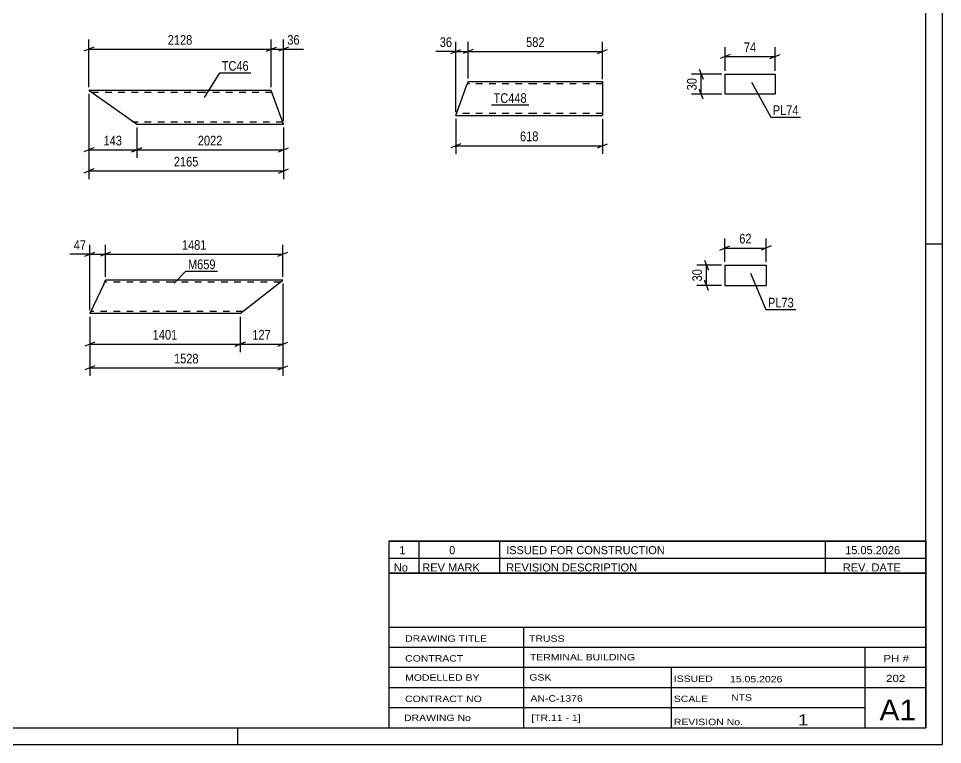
# Model space of a CAD drawing. Header units: millimetres. Extents: x 0 to 594, y 0 to 420.
# Drawn here: x 318.7 to 594, y 0 to 216.3 of the extents above; entities that cross this region are included whole.
import ezdxf

# ---------------------------------------------------------------- set-up
doc = ezdxf.new("R2010")
doc.units = ezdxf.units.MM
doc.linetypes.add('DXK_LINE_DOT2', pattern=[3.9198, 1.9599, -1.9599])
doc.styles.add('Arial Narrow', font='ARIALN.TTF', dxfattribs={"height": 0.2})

# ---------------------------------------------------------------- blocks, each defined once
blk = doc.blocks.new('Unknown-389636517-86831 - 80800')
at = {"color": 7, "linetype": 'Continuous'}
for p, q in [((429, 60.55), (589, 60.55)), ((589, 60.55), (429, 60.55)), ((429, 60.55), (429, 55.55)), ((438, 60.55), (438, 55.55)), ((462, 60.55), (462, 55.55)), ((559, 60.55), (559, 55.55)), ((589, 60.55), (589, 55.55)), ((429, 55.55), (589, 55.55)), ((429, 55.55), (429, 51.05)), ((429, 55.55), (589, 55.55)), ((438, 55.55), (438, 51.05)), ((462, 55.55), (462, 51.05)), ((559, 55.55), (559, 51.05)), ((589, 55.55), (589, 51.05)), ((589, 51.05), (429, 51.05))]:
    blk.add_line(p, q, dxfattribs=at)
at = {"color": 7, "linetype": 'Continuous', "style": 'Arial Narrow'}
for s, height, width, p in [('1', 2.39, 1.196471, (432.16, 56.7)), ('0', 2.39, 1.196471, (447, 56.7)), ('ISSUED FOR CONSTRUCTION', 2.3861, 1.196471, (464, 56.7)), ('15.05.2026', 2.386, 1.196471, (565, 56.7)), ('No', 2.386, 1.2, (430.54, 51.55)), ('REV MARK', 2.386, 1.2, (439, 51.55)), ('REVISION DESCRIPTION', 2.3861, 1.2, (464, 51.55)), ('REV. DATE', 2.386, 1.2, (564.28, 51.55))]:
    blk.add_text(s, height=height, dxfattribs=dict(at, width=width)).set_placement(p)
blk = doc.blocks.new('Unknown-389636517-16427 - 80800')
at = {"color": 5, "linetype": 'Continuous'}
for p, q in [((594, 0), (594, 420)), ((589, 5), (589, 415)), ((594, 149), (589, 149)), ((5, 5), (589, 5)), ((384, 0), (384, 5)), ((0, 0), (594, 0))]:
    blk.add_line(p, q, dxfattribs=at)
blk = doc.blocks.new('Unknown-389636517-86830 - 80800')
at = {"color": 7, "linetype": 'Continuous'}
for p, q in [((429, 51.05), (429, 5)), ((429, 51.05), (589, 51.05)), ((589, 51), (589, 5)), ((429, 35), (589, 35)), ((469.14, 35), (469.14, 5)), ((429, 29), (589, 29)), ((571, 5.05), (571, 29.05)), ((429, 23), (589, 23)), ((513.14, 23), (513.14, 5)), ((429, 17), (589, 17)), ((429, 11), (571, 11)), ((429, 5), (589, 5))]:
    blk.add_line(p, q, dxfattribs=at)
at = {"color": 7, "style": 'Arial Narrow'}
for s, height, width, p in [('DRAWING TITLE', 1.9089, 1.425378, (433.88, 30.61)), ('TRUSS', 1.909, 1.425378, (470.81, 30.59)), ('CONTRACT', 1.909, 1.425378, (433.88, 24.71)), ('TERMINAL BUILDING', 1.9089, 1.425378, (471.06, 25.07)), ('MODELLED BY', 1.9089, 1.425378, (433.88, 18.98)), ('GSK', 1.909, 1.425378, (470.88, 19.04)), ('ISSUED', 1.909, 1.425378, (513.94, 18.64)), ('15.05.2026', 1.909, 1.425378, (530.69, 18.52)), ('CONTRACT NO', 1.9089, 1.425378, (433.88, 12.66)), ('AN-C-1376', 1.909, 1.425378, (471.23, 12.78)), ('SCALE', 1.909, 1.425378, (513.94, 12.65)), ('A1', 6.204, 1.25, (575.24, 7.2)), ('DRAWING No', 1.909, 1.425378, (433.56, 7)), ('[TR.11 - 1]', 1.9089, 1.425378, (471.46, 6.99)), ('1', 3.34, 1.5, (550.91, 5.68)), ('REVISION No.', 1.9089, 1.425378, (513.94, 5.77))]:
    blk.add_text(s, height=height, dxfattribs=dict(at, width=width)).set_placement(p)
at = {"color": 7, "linetype": 'Continuous', "style": 'Arial Narrow'}
for s, height, width, p in [('PH #', 2.1, 1.42538, (576.4, 24.55)), ('202', 2.1, 1.42538, (577.19, 18.65)), ('NTS', 1.909, 1.425378, (531, 13.05))]:
    blk.add_text(s, height=height, dxfattribs=dict(at, width=width)).set_placement(p)
blk = doc.blocks.new('Part-389636517-41105 - 41104')
at = {"color": 2, "linetype": 'Continuous'}
for p, q in [((344.08, 137.15), (344.64, 138.35)), ((364.64, 138.35), (344.64, 138.35)), ((397.46, 138.35), (364.74, 138.35)), ((384.74, 128.35), (397.46, 138.35)), ((344.08, 137.15), (339.93, 128.35)), ((364.64, 128.35), (339.93, 128.35)), ((384.74, 128.35), (364.74, 128.35))]:
    blk.add_line(p, q, dxfattribs=at)
at = {"color": 7, "linetype": 'DXK_LINE_DOT2'}
for p, q in [((364.64, 137.75), (344.36, 137.75)), ((344.64, 138.35), (344.48, 138)), ((396.69, 137.75), (364.74, 137.75)), ((364.64, 128.95), (340.21, 128.95)), ((385.51, 128.95), (364.74, 128.95))]:
    blk.add_line(p, q, dxfattribs=at)
blk = doc.blocks.new('Part-389636517-40821 - 40820')
at = {"color": 2, "linetype": 'Continuous'}
for p, q in [((448.99, 187.39), (452.19, 196.19)), ((452.19, 196.19), (452.63, 197.39)), ((472.63, 197.39), (452.63, 197.39)), ((492.73, 197.39), (472.73, 197.39)), ((492.73, 197.39), (492.73, 197.3)), ((492.73, 197.3), (492.73, 187.39)), ((448.99, 187.39), (472.63, 187.39)), ((472.73, 187.39), (492.73, 187.39))]:
    blk.add_line(p, q, dxfattribs=at)
at = {"color": 7, "linetype": 'DXK_LINE_DOT2'}
for p, q in [((472.63, 196.79), (452.41, 196.79)), ((452.59, 197.3), (452.5, 197.04)), ((452.63, 197.39), (452.59, 197.3)), ((492.73, 196.79), (472.73, 196.79)), ((492.73, 197.04), (492.73, 197.39)), ((448.99, 187.39), (449.02, 187.48)), ((472.63, 187.99), (449.21, 187.99)), ((492.73, 187.99), (472.73, 187.99))]:
    blk.add_line(p, q, dxfattribs=at)
blk = doc.blocks.new('Part-389636517-41187 - 41186')
at = {"color": 2, "linetype": 'Continuous'}
for p, q in [((352.2, 186.01), (339.63, 194.81)), ((373.91, 194.81), (339.63, 194.81)), ((394.01, 194.81), (374.01, 194.81)), ((397.65, 184.81), (394.01, 194.81)), ((352.2, 186.01), (353.91, 184.81)), ((353.91, 184.81), (373.91, 184.81)), ((374.01, 184.81), (397.65, 184.81))]:
    blk.add_line(p, q, dxfattribs=at)
at = {"color": 7, "linetype": 'DXK_LINE_DOT2'}
for p, q in [((373.91, 194.21), (340.49, 194.21)), ((394.23, 194.21), (374.01, 194.21)), ((353.78, 184.9), (352.2, 186.01)), ((373.91, 185.41), (353.05, 185.41)), ((397.43, 185.41), (374.01, 185.41))]:
    blk.add_line(p, q, dxfattribs=at)
blk = doc.blocks.new('Part-389636517-20505 - 20504')
at = {"color": 2, "linetype": 'Continuous'}
for p, q in [((529.21, 193.69), (529.21, 199.69)), ((529.21, 199.69), (544.09, 199.69)), ((544.09, 199.69), (544.09, 193.69)), ((544.09, 193.69), (529.21, 193.69))]:
    blk.add_line(p, q, dxfattribs=at)
blk = doc.blocks.new('Part-389636517-20512 - 20511')
at = {"color": 2, "linetype": 'Continuous'}
for p, q in [((529.11, 142.77), (529.11, 136.77)), ((529.11, 142.77), (541.42, 142.77)), ((541.42, 142.77), (541.42, 136.77)), ((529.11, 136.77), (541.42, 136.77))]:
    blk.add_line(p, q, dxfattribs=at)
blk = doc.blocks.new('StraightDimension-389636517-41115 - 41104')
at = {"color": 7, "linetype": 'Continuous'}
for p, q in [((339.93, 129.35), (339.93, 148.87)), ((344.64, 139.35), (344.64, 148.87)), ((338.43, 145.42), (341.43, 146.62)), ((339.93, 146.02), (344.64, 146.02)), ((346.14, 146.62), (343.14, 145.42))]:
    blk.add_line(p, q, dxfattribs=at)
at = {"color": 0}
blk.add_wipeout([(339.41, 146.77), (339.41, 150.97), (334.55, 150.97), (334.55, 146.77)], dxfattribs=at)
at = {"color": 7, "linetype": 'Continuous'}
blk.add_line((339.93, 146.02), (334.02, 146.02), dxfattribs=at)
blk.add_line((339.93, 146.02), (334.02, 146.02), dxfattribs=at)
at = {"color": 3, "style": 'Arial Narrow'}
blk.add_text('47', height=2.863, dxfattribs=at).set_placement((335.15, 147.37))
blk = doc.blocks.new('StraightDimension-389636517-48016 - 41104')
at = {"color": 7, "linetype": 'Continuous'}
for p, q in [((397.46, 137.35), (397.46, 109.78)), ((339.93, 127.35), (339.93, 109.78)), ((341.43, 112.78), (338.43, 111.58)), ((339.93, 112.18), (397.46, 112.18)), ((395.96, 111.58), (398.96, 112.78))]:
    blk.add_line(p, q, dxfattribs=at)
at = {"color": 0}
blk.add_wipeout([(372.95, 112.93), (372.95, 117.13), (364.44, 117.13), (364.44, 112.93)], dxfattribs=at)
at = {"color": 3, "style": 'Arial Narrow'}
blk.add_text('1528', height=2.863, dxfattribs=at).set_placement((365.04, 113.53))
blk = doc.blocks.new('StraightDimension-389636517-41114 - 41104')
at = {"color": 7, "linetype": 'Continuous'}
for p, q in [((344.64, 139.35), (344.64, 148.87)), ((397.46, 139.35), (397.46, 148.87)), ((346.14, 146.62), (343.14, 145.42)), ((344.64, 146.02), (397.46, 146.02)), ((395.96, 145.42), (398.96, 146.62))]:
    blk.add_line(p, q, dxfattribs=at)
at = {"color": 0}
blk.add_wipeout([(375.31, 146.77), (375.31, 150.97), (366.79, 150.97), (366.79, 146.77)], dxfattribs=at)
at = {"color": 3, "style": 'Arial Narrow'}
blk.add_text('1481', height=2.863, dxfattribs=at).set_placement((367.39, 147.37))
blk = doc.blocks.new('StraightDimension-389636517-48027 - 41104')
at = {"color": 7, "linetype": 'Continuous'}
for p, q in [((397.46, 137.35), (397.46, 116.88)), ((384.74, 127.35), (384.74, 116.88)), ((386.24, 119.88), (383.24, 118.68)), ((384.74, 119.28), (397.46, 119.28)), ((395.96, 118.68), (398.96, 119.88))]:
    blk.add_line(p, q, dxfattribs=at)
at = {"color": 0}
blk.add_wipeout([(394.44, 120.03), (394.44, 124.23), (387.76, 124.23), (387.76, 120.03)], dxfattribs=at)
at = {"color": 3, "style": 'Arial Narrow'}
blk.add_text('127', height=2.863, dxfattribs=at).set_placement((388.36, 120.63))
blk = doc.blocks.new('StraightDimension-389636517-48028 - 41104')
at = {"color": 7, "linetype": 'Continuous'}
for p, q in [((339.93, 127.35), (339.93, 116.88)), ((384.74, 127.35), (384.74, 116.88)), ((341.43, 119.88), (338.43, 118.68)), ((339.93, 119.28), (384.74, 119.28)), ((383.24, 118.68), (386.24, 119.88))]:
    blk.add_line(p, q, dxfattribs=at)
at = {"color": 0}
blk.add_wipeout([(366.59, 120.03), (366.59, 124.23), (358.08, 124.23), (358.08, 120.03)], dxfattribs=at)
at = {"color": 3, "style": 'Arial Narrow'}
blk.add_text('1401', height=2.863, dxfattribs=at).set_placement((358.68, 120.63))
blk = doc.blocks.new('StraightDimension-389636517-56417 - 40820')
at = {"color": 7, "linetype": 'Continuous'}
for p, q in [((448.99, 186.39), (448.99, 175.97)), ((492.73, 186.39), (492.73, 175.97)), ((450.49, 178.97), (447.49, 177.77)), ((491.23, 177.77), (494.23, 178.97)), ((448.99, 178.37), (492.73, 178.37))]:
    blk.add_line(p, q, dxfattribs=at)
at = {"color": 0}
blk.add_wipeout([(474.2, 179.12), (474.2, 183.32), (467.52, 183.32), (467.52, 179.12)], dxfattribs=at)
at = {"color": 3, "style": 'Arial Narrow'}
blk.add_text('618', height=2.863, dxfattribs=at).set_placement((468.12, 179.72))
blk = doc.blocks.new('StraightDimension-389636517-56327 - 40820')
at = {"color": 7, "linetype": 'Continuous'}
for p, q in [((448.99, 188.39), (448.99, 209.29)), ((452.63, 198.39), (452.63, 209.29)), ((447.49, 205.84), (450.49, 207.04)), ((454.13, 207.04), (451.13, 205.84)), ((448.99, 206.44), (452.63, 206.44))]:
    blk.add_line(p, q, dxfattribs=at)
at = {"color": 0}
blk.add_wipeout([(448.46, 207.19), (448.46, 211.39), (443.61, 211.39), (443.61, 207.19)], dxfattribs=at)
at = {"color": 7, "linetype": 'Continuous'}
blk.add_line((448.99, 206.44), (443.08, 206.44), dxfattribs=at)
blk.add_line((448.99, 206.44), (443.08, 206.44), dxfattribs=at)
at = {"color": 3, "style": 'Arial Narrow'}
blk.add_text('36', height=2.863, dxfattribs=at).set_placement((444.21, 207.79))
blk = doc.blocks.new('StraightDimension-389636517-56326 - 40820')
at = {"color": 7, "linetype": 'Continuous'}
for p, q in [((452.63, 198.39), (452.63, 209.29)), ((492.73, 198.22), (492.73, 209.29)), ((454.13, 207.04), (451.13, 205.84)), ((491.23, 205.84), (494.23, 207.04)), ((452.63, 206.44), (492.73, 206.44))]:
    blk.add_line(p, q, dxfattribs=at)
at = {"color": 0}
blk.add_wipeout([(476.02, 207.19), (476.02, 211.39), (469.34, 211.39), (469.34, 207.19)], dxfattribs=at)
at = {"color": 3, "style": 'Arial Narrow'}
blk.add_text('582', height=2.863, dxfattribs=at).set_placement((469.94, 207.79))
blk = doc.blocks.new('StraightDimension-389636517-41220 - 41186')
at = {"color": 7, "linetype": 'Continuous'}
for p, q in [((339.63, 193.81), (339.63, 168.44)), ((397.65, 183.81), (397.65, 168.44)), ((341.13, 171.44), (338.13, 170.24)), ((339.63, 170.84), (397.65, 170.84)), ((396.15, 170.24), (399.15, 171.44))]:
    blk.add_line(p, q, dxfattribs=at)
at = {"color": 0}
blk.add_wipeout([(372.9, 171.59), (372.9, 175.79), (364.38, 175.79), (364.38, 171.59)], dxfattribs=at)
at = {"color": 3, "style": 'Arial Narrow'}
blk.add_text('2165', height=2.863, dxfattribs=at).set_placement((364.98, 172.19))
blk = doc.blocks.new('StraightDimension-389636517-41237 - 41186')
at = {"color": 7, "linetype": 'Continuous'}
for p, q in [((394.01, 195.81), (394.01, 209.97)), ((397.65, 185.81), (397.65, 209.97)), ((392.51, 206.52), (395.51, 207.72)), ((394.01, 207.12), (397.65, 207.12)), ((399.15, 207.72), (396.15, 206.52))]:
    blk.add_line(p, q, dxfattribs=at)
at = {"color": 0}
blk.add_wipeout([(403.03, 207.87), (403.03, 212.07), (398.18, 212.07), (398.18, 207.87)], dxfattribs=at)
at = {"color": 7, "linetype": 'Continuous'}
blk.add_line((397.65, 207.12), (403.56, 207.12), dxfattribs=at)
blk.add_line((397.65, 207.12), (403.56, 207.12), dxfattribs=at)
at = {"color": 3, "style": 'Arial Narrow'}
blk.add_text('36', height=2.863, dxfattribs=at).set_placement((398.78, 208.47))
blk = doc.blocks.new('StraightDimension-389636517-46514 - 41186')
at = {"color": 7, "linetype": 'Continuous'}
for p, q in [((353.91, 183.81), (353.91, 174.71)), ((397.65, 183.81), (397.65, 174.71)), ((355.41, 177.71), (352.41, 176.51)), ((353.91, 177.11), (397.65, 177.11)), ((396.15, 176.51), (399.15, 177.71))]:
    blk.add_line(p, q, dxfattribs=at)
at = {"color": 0}
blk.add_wipeout([(380.04, 177.86), (380.04, 182.06), (371.52, 182.06), (371.52, 177.86)], dxfattribs=at)
at = {"color": 3, "style": 'Arial Narrow'}
blk.add_text('2022', height=2.863, dxfattribs=at).set_placement((372.12, 178.46))
blk = doc.blocks.new('StraightDimension-389636517-41238 - 41186')
at = {"color": 7, "linetype": 'Continuous'}
for p, q in [((339.63, 195.81), (339.63, 209.97)), ((394.01, 195.81), (394.01, 209.97)), ((341.13, 207.72), (338.13, 206.52)), ((339.63, 207.12), (394.01, 207.12)), ((392.51, 206.52), (395.51, 207.72))]:
    blk.add_line(p, q, dxfattribs=at)
at = {"color": 0}
blk.add_wipeout([(371.08, 207.87), (371.08, 212.07), (362.56, 212.07), (362.56, 207.87)], dxfattribs=at)
at = {"color": 3, "style": 'Arial Narrow'}
blk.add_text('2128', height=2.863, dxfattribs=at).set_placement((363.16, 208.47))
blk = doc.blocks.new('StraightDimension-389636517-46515 - 41186')
at = {"color": 7, "linetype": 'Continuous'}
for p, q in [((339.63, 193.81), (339.63, 174.71)), ((353.91, 183.81), (353.91, 174.71)), ((341.13, 177.71), (338.13, 176.51)), ((339.63, 177.11), (353.91, 177.11)), ((352.41, 176.51), (355.41, 177.71))]:
    blk.add_line(p, q, dxfattribs=at)
at = {"color": 0}
blk.add_wipeout([(350.11, 177.86), (350.11, 182.06), (343.43, 182.06), (343.43, 177.86)], dxfattribs=at)
at = {"color": 3, "style": 'Arial Narrow'}
blk.add_text('143', height=2.863, dxfattribs=at).set_placement((344.03, 178.46))
blk = doc.blocks.new('StraightDimension-389636517-21216 - 20504')
at = {"color": 7, "linetype": 'Continuous'}
for p, q in [((521.48, 201.19), (522.68, 198.19)), ((528.21, 199.69), (519.23, 199.69)), ((522.08, 193.69), (522.08, 199.69)), ((528.21, 193.69), (519.23, 193.69)), ((522.68, 192.19), (521.48, 195.19))]:
    blk.add_line(p, q, dxfattribs=at)
at = {"color": 0}
blk.add_wipeout([(521.33, 199.11), (517.13, 199.11), (517.13, 194.26), (521.33, 194.26)], dxfattribs=at)
at = {"color": 3, "style": 'Arial Narrow'}
blk.add_text('30', height=2.863, rotation=90.0002, dxfattribs=at).set_placement((520.73, 194.86))
blk = doc.blocks.new('StraightDimension-389636517-21220 - 20504')
at = {"color": 7, "linetype": 'Continuous'}
for p, q in [((529.21, 200.69), (529.21, 207.76)), ((544.09, 200.69), (544.09, 207.76)), ((530.71, 205.51), (527.71, 204.31)), ((529.21, 204.91), (544.09, 204.91)), ((542.59, 204.31), (545.59, 205.51))]:
    blk.add_line(p, q, dxfattribs=at)
at = {"color": 0}
blk.add_wipeout([(539.08, 205.66), (539.08, 209.86), (534.22, 209.86), (534.22, 205.66)], dxfattribs=at)
at = {"color": 3, "style": 'Arial Narrow'}
blk.add_text('74', height=2.863, dxfattribs=at).set_placement((534.82, 206.26))
blk = doc.blocks.new('StraightDimension-389636517-21224 - 20511')
at = {"color": 7, "linetype": 'Continuous'}
for p, q in [((523.06, 144.27), (524.26, 141.27)), ((528.11, 142.77), (520.81, 142.77)), ((523.66, 136.77), (523.66, 142.77)), ((524.26, 135.27), (523.06, 138.27)), ((528.11, 136.77), (520.81, 136.77))]:
    blk.add_line(p, q, dxfattribs=at)
at = {"color": 0}
blk.add_wipeout([(522.91, 142.2), (518.71, 142.2), (518.71, 137.35), (522.91, 137.35)], dxfattribs=at)
at = {"color": 3, "style": 'Arial Narrow'}
blk.add_text('30', height=2.863, rotation=90.0002, dxfattribs=at).set_placement((522.31, 137.95))
blk = doc.blocks.new('StraightDimension-389636517-21228 - 20511')
at = {"color": 7, "linetype": 'Continuous'}
for p, q in [((529.11, 143.77), (529.11, 150.75)), ((541.42, 143.77), (541.42, 150.75)), ((527.61, 147.3), (530.61, 148.5)), ((529.11, 147.9), (541.42, 147.9)), ((542.92, 148.5), (539.92, 147.3))]:
    blk.add_line(p, q, dxfattribs=at)
at = {"color": 0}
blk.add_wipeout([(537.7, 148.65), (537.7, 152.85), (532.84, 152.85), (532.84, 148.65)], dxfattribs=at)
at = {"color": 3, "style": 'Arial Narrow'}
blk.add_text('62', height=2.863, dxfattribs=at).set_placement((533.44, 149.25))
blk = doc.blocks.new('Mark-389636517-41170 - 41104')
at = {"color": 0}
blk.add_wipeout([(377.42, 141.6), (377.42, 144.6), (369.19, 144.6), (369.19, 141.6)], dxfattribs=at)
blk.add_wipeout([(377.42, 141.6), (377.42, 144.6), (369.19, 144.6), (369.19, 141.6)], dxfattribs=at)
at = {"color": 30, "linetype": 'Continuous'}
for p, q in [((365.06, 137.47), (368.59, 141)), ((368.59, 141), (378.02, 141))]:
    blk.add_line(p, q, dxfattribs=at)
at = {"color": 3, "style": 'Arial Narrow'}
blk.add_text('M659', height=2.863, dxfattribs=at).set_placement((369.19, 141.6))
blk = doc.blocks.new('Mark-389636517-41027 - 40820')
at = {"color": 0}
blk.add_wipeout([(470.11, 191.13), (470.11, 194.13), (460.24, 194.13), (460.24, 191.13)], dxfattribs=at)
blk.add_wipeout([(470.11, 191.13), (470.11, 194.13), (460.24, 194.13), (460.24, 191.13)], dxfattribs=at)
at = {"color": 30, "linetype": 'Continuous'}
blk.add_line((459.64, 190.53), (470.71, 190.53), dxfattribs=at)
at = {"color": 3, "style": 'Arial Narrow'}
blk.add_text('TC448', height=2.863, dxfattribs=at).set_placement((460.24, 191.13))
blk = doc.blocks.new('Mark-389636517-41280 - 41186')
at = {"color": 0}
blk.add_wipeout([(387.27, 200.71), (387.27, 203.71), (379.24, 203.71), (379.24, 200.71)], dxfattribs=at)
blk.add_wipeout([(387.27, 200.71), (387.27, 203.71), (379.24, 203.71), (379.24, 200.71)], dxfattribs=at)
at = {"color": 30, "linetype": 'Continuous'}
for p, q in [((374.1, 192.7), (378.64, 200.11)), ((378.64, 200.11), (387.87, 200.11))]:
    blk.add_line(p, q, dxfattribs=at)
at = {"color": 3, "style": 'Arial Narrow'}
blk.add_text('TC46', height=2.863, dxfattribs=at).set_placement((379.24, 200.71))
blk = doc.blocks.new('Mark-389636517-21390 - 20504')
at = {"color": 0}
blk.add_wipeout([(551.11, 187.52), (551.11, 190.52), (543.43, 190.52), (543.43, 187.52)], dxfattribs=at)
blk.add_wipeout([(551.11, 187.52), (551.11, 190.52), (543.43, 190.52), (543.43, 187.52)], dxfattribs=at)
at = {"color": 30, "linetype": 'Continuous'}
for p, q in [((537.1, 197.34), (542.83, 186.92)), ((542.83, 186.92), (551.71, 186.92))]:
    blk.add_line(p, q, dxfattribs=at)
at = {"color": 3, "style": 'Arial Narrow'}
blk.add_text('PL74', height=2.863, dxfattribs=at).set_placement((543.43, 187.52))
blk = doc.blocks.new('Mark-389636517-21391 - 20511')
at = {"color": 0}
blk.add_wipeout([(549.68, 130.2), (549.68, 133.2), (542, 133.2), (542, 130.2)], dxfattribs=at)
blk.add_wipeout([(549.68, 130.2), (549.68, 133.2), (542, 133.2), (542, 130.2)], dxfattribs=at)
at = {"color": 30, "linetype": 'Continuous'}
for p, q in [((536.83, 140.43), (541.4, 129.6)), ((541.4, 129.6), (550.28, 129.6))]:
    blk.add_line(p, q, dxfattribs=at)
at = {"color": 3, "style": 'Arial Narrow'}
blk.add_text('PL73', height=2.863, dxfattribs=at).set_placement((542, 130.2))

msp = doc.modelspace()

# ---------------------------------------------------------------- block references
for name in ['Unknown-389636517-16427 - 80800', 'Part-389636517-20505 - 20504', 'Part-389636517-40821 - 40820', 'Part-389636517-41187 - 41186', 'Part-389636517-20512 - 20511', 'Part-389636517-41105 - 41104', 'Unknown-389636517-86831 - 80800', 'Unknown-389636517-86830 - 80800']:
    msp.add_blockref(name, (0, 0))

# ---------------------------------------------------------------- next in the draw order: block references
for name in ['StraightDimension-389636517-56327 - 40820', 'StraightDimension-389636517-21216 - 20504', 'Mark-389636517-21390 - 20504', 'StraightDimension-389636517-41220 - 41186', 'Mark-389636517-41027 - 40820', 'StraightDimension-389636517-56417 - 40820', 'StraightDimension-389636517-41115 - 41104', 'StraightDimension-389636517-21224 - 20511', 'Mark-389636517-21391 - 20511']:
    msp.add_blockref(name, (0, 0))

# ---------------------------------------------------------------- next in the draw order: block references
for name in ['StraightDimension-389636517-41237 - 41186', 'StraightDimension-389636517-56326 - 40820', 'StraightDimension-389636517-21220 - 20504', 'StraightDimension-389636517-46514 - 41186', 'StraightDimension-389636517-21228 - 20511', 'StraightDimension-389636517-41114 - 41104', 'StraightDimension-389636517-48016 - 41104']:
    msp.add_blockref(name, (0, 0))

# ---------------------------------------------------------------- next in the draw order: block references
for name in ['StraightDimension-389636517-41238 - 41186', 'StraightDimension-389636517-46515 - 41186', 'Mark-389636517-41170 - 41104', 'StraightDimension-389636517-48027 - 41104']:
    msp.add_blockref(name, (0, 0))

# ---------------------------------------------------------------- next in the draw order: block references
for name in ['Mark-389636517-41280 - 41186', 'StraightDimension-389636517-48028 - 41104']:
    msp.add_blockref(name, (0, 0))

doc.saveas('drawing.dxf')
